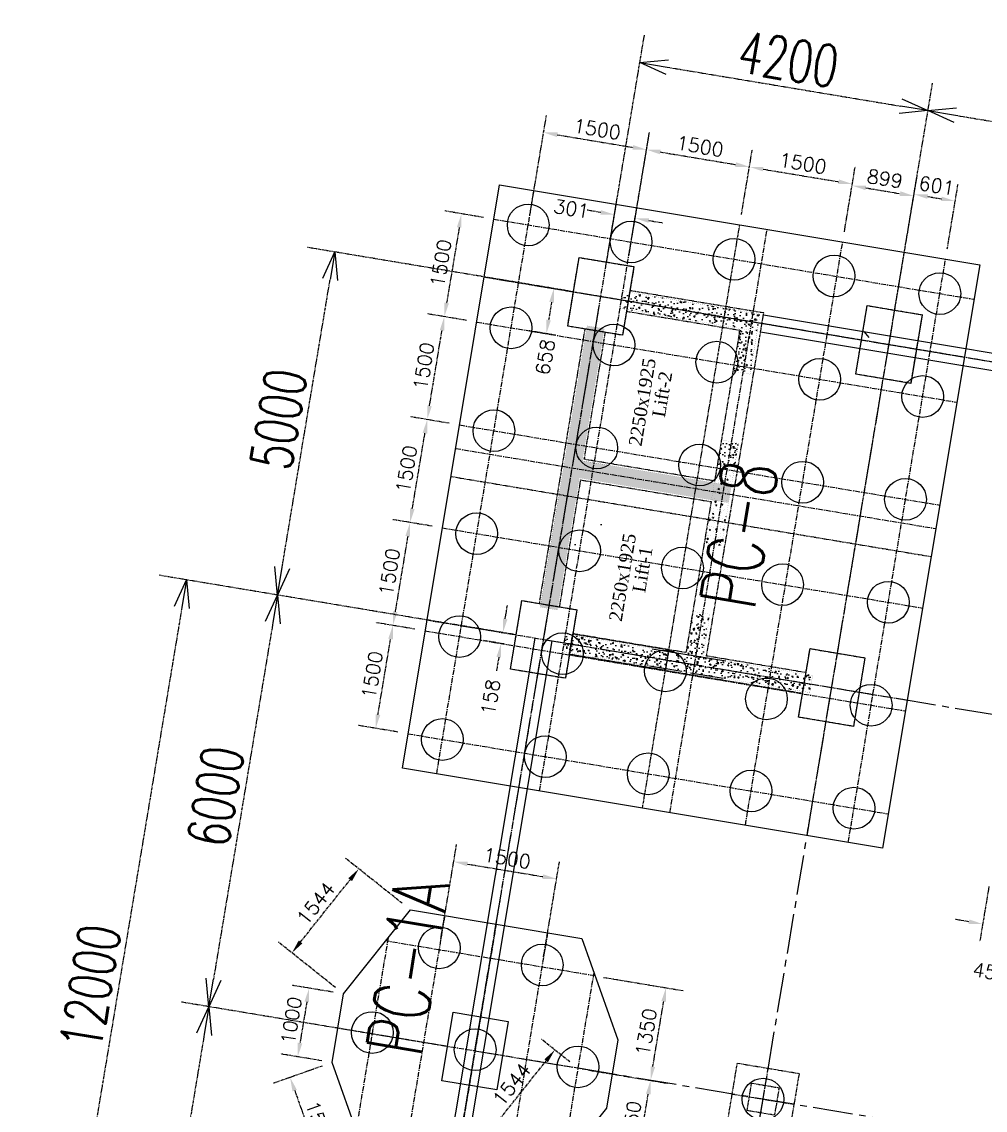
# Model space of a CAD drawing. Header units: millimetres. Extents: x 6239764 to 13047540, y 367704 to 979893.
# Drawn here: x 6347073 to 6360927, y 456734 to 472383 of the extents above; entities that cross this region are included whole.
import ezdxf

# ---------------------------------------------------------------- set-up
doc = ezdxf.new("R2010")
doc.units = ezdxf.units.MM
doc.header["$LTSCALE"] = 300
for name, pattern in [('CENTER2', [28.575, 19.05, -3.175, 3.175, -3.175]), ('CENTERX2', [4, 2.5, -0.5, 0.5, -0.5]), ('G', [2, 1.25, -0.25, 0.25, -0.25]), ('K', [2.5, 1.25, -0.25, 0.25, -0.25, 0.25, -0.25])]:
    doc.linetypes.add(name, pattern=pattern)
for name, color, linetype in [('01', 3, 'Continuous'), ('05', 1, 'G'), ('07', 6, 'K'), ('BOU', 12, 'Continuous'), ('TEXT', 7, 'Continuous'), ('WALL', 2, 'Continuous')]:
    doc.layers.add(name, color=color, linetype=linetype)
doc.styles.add('1-100', font='romans.shx', dxfattribs={"height": 200})
doc.styles.get("Standard").update_dxf_attribs({"font": 'txt8.shx', "width": 0.7, "bigfont": 'hztxt_ii.shx'})
doc.styles.add('wx2', font='times.ttf')
doc.dimstyles.new('1-100', dxfattribs={"dimtxt": 210, "dimasz": 200, "dimexe": 250, "dimexo": 150, "dimgap": 75, "dimtad": 1, "dimdec": 0, "dimzin": 3, "dimdsep": 46, "dimtxsty": '1-100', "dimcen": 0.09, "dimclrd": 161, "dimclre": 161, "dimclrt": 161, "dimadec": 0, "dimazin": 0, "dimtfac": 1, "dimtdec": 0, "dimtofl": 0, "dimtmove": 2, "dimatfit": 3, "dimfxl": 1, "dimtolj": 1, "dimtzin": 0, "dimarcsym": 0})
doc.dimstyles.new('STANDARD$0', dxfattribs={"dimscale": 200, "dimtxt": 3, "dimasz": 2, "dimexe": 2, "dimexo": 2, "dimgap": 0.5, "dimtad": 1, "dimdec": 0, "dimdsep": 46, "dimtxsty": 'Standard', "dimblk": 'OPEN30', "dimcen": 0, "dimclrd": 256, "dimclre": 256, "dimclrt": 256, "dimadec": 0, "dimazin": 0, "dimtfac": 1, "dimtdec": 0, "dimtmove": 0, "dimatfit": 3, "dimldrblk": 'OPEN30', "dimfxl": 2, "dimlwd": 25, "dimlwe": 15, "dimarcsym": 0})
pattern_1 = [(130.53, (5765581.01, -6039817.78), (45.6969217, 177.079359), [19.05, -209.55]), (75.53, (5765581.01, -6039817.78), (-194.251742, -3.3283146), [15.24, -167.640584]), (180.9814447, (5765584.82, -6039803.03), (-148.5548124, 173.7510427), [16.190009, -178.0902446]), (126.7142, (5765530.9, -6039809.43), (86.070321, 260.467471), [28.575, -314.325]), (177.1655576, (5765538.08, -6039787.72), (-204.993794, 274.878072), [24.285023, -267.135608]), (71.714151, (5765530.9, -6039809.43), (-204.993794, 274.878072), [22.859967, -251.459732]), (101.53, (5765547.61, -6039786.46), (125.8168088, 132.7223607), [19.05, -209.55]), (46.53, (5765547.61, -6039786.46), (-171.5094716, 91.264444), [15.24, -167.64]), (151.981445, (5765558.1, -6039775.4), (-45.692664, 223.9868044), [16.190009, -178.0899376]), (118.03, (5765581.014, -6039817.784), (-82.8945416, 16.9584505), [0, -165.608, 0, -170.18, 0, -168.275]), (88.03, (5765581.01, -6039817.78), (-87.8213855, 82.3918632), [0, -97.028, 0, -161.798, 0, -64.135]), (48.03, (5765571.694, -6039873.654), (27.95955064, 132.800194), [0, -63.5, 0, -198.12, 0, -262.89]), (38.03, (5765567.52, -6039898.71), (-0.708109, 150.29391), [0, -82.55, 0, -131.572, 0, -186.69])]

# ---------------------------------------------------------------- blocks, each defined once
blk = doc.blocks.new('_Open30')
at = {"color": 0, "linetype": 'ByBlock', "lineweight": -2}
for p, q in [((-1, 0.268), (0, 0)), ((0, 0), (-1, -0.268)), ((0, 0), (-1, 0))]:
    blk.add_line(p, q, dxfattribs=at)
blk = doc.blocks.new('*D425')
at = {"layer": '07', "lineweight": 15, "ltscale": 0.1, "transparency": 16777216}
for p, q in [((6354182, 463569), (6349048, 464425)), ((6352208, 451732), (6347073, 452589))]:
    blk.add_line(p, q, dxfattribs=at)
at = {"layer": '07', "lineweight": 25, "ltscale": 0.1, "transparency": 16777216}
blk.add_line((6349376, 463965), (6347534, 452917), dxfattribs=at)
at = {"layer": 'Defpoints', "color": 0, "ltscale": 0.1, "transparency": 16777216}
for p in [(6354577, 463503), (6347468, 452523), (6352603, 451666)]:
    blk.add_point(p, dxfattribs=at)
at = {"layer": '07', "lineweight": 25, "ltscale": 0.1, "transparency": 16777216, "xscale": 400, "yscale": 400, "zscale": 400}
for p, rotation in [((6349442, 464359), 80.52999999994819), ((6347468, 452523), 260.5299999999482)]:
    blk.add_blockref('_Open30', p, dxfattribs=dict(at, rotation=rotation))
at = {"layer": '07', "ltscale": 0.1, "transparency": 16777216, "insert": (6348060, 458507), "char_height": 600, "attachment_point": 5, "rotation": 80.53}
blk.add_mtext('12000', dxfattribs=at)
blk = doc.blocks.new('*D426')
at = {"layer": '07', "lineweight": 15, "ltscale": 0.1, "transparency": 16777216}
for p, q in [((6355005, 468501), (6351179, 469139)), ((6354182, 463569), (6350356, 464207))]:
    blk.add_line(p, q, dxfattribs=at)
at = {"layer": '07', "lineweight": 25, "ltscale": 0.1, "transparency": 16777216}
blk.add_line((6350816, 464536), (6351507, 468678), dxfattribs=at)
at = {"layer": 'Defpoints', "color": 0, "ltscale": 0.1, "transparency": 16777216}
for p in [(6351573, 469073), (6355400, 468435), (6354577, 463503)]:
    blk.add_point(p, dxfattribs=at)
at = {"layer": '07', "lineweight": 25, "ltscale": 0.1, "transparency": 16777216, "xscale": 400, "yscale": 400, "zscale": 400}
for p, rotation in [((6351573, 469073), 80.52999999994822), ((6350751, 464141), 260.5299999999482)]:
    blk.add_blockref('_Open30', p, dxfattribs=dict(at, rotation=rotation))
at = {"layer": '07', "ltscale": 0.1, "transparency": 16777216, "insert": (6350767, 466673), "char_height": 600, "attachment_point": 5, "rotation": 80.53}
blk.add_mtext('5000', dxfattribs=at)
blk = doc.blocks.new('*D429')
at = {"layer": '07', "lineweight": 15, "ltscale": 0.1, "transparency": 16777216}
for p, q in [((6353195, 457650), (6349369, 458289)), ((6352208, 451732), (6348382, 452370))]:
    blk.add_line(p, q, dxfattribs=at)
at = {"layer": '07', "lineweight": 25, "ltscale": 0.1, "transparency": 16777216}
blk.add_line((6349698, 457828), (6348842, 452699), dxfattribs=at)
at = {"layer": 'Defpoints', "color": 0, "ltscale": 0.1, "transparency": 16777216}
for p in [(6353590, 457585), (6348776, 452305), (6352603, 451666)]:
    blk.add_point(p, dxfattribs=at)
at = {"layer": '07', "lineweight": 25, "ltscale": 0.1, "transparency": 16777216, "xscale": 400, "yscale": 400, "zscale": 400}
for p, rotation in [((6349763, 458223), 80.52999999994819), ((6348776, 452305), 260.5299999999482)]:
    blk.add_blockref('_Open30', p, dxfattribs=dict(at, rotation=rotation))
at = {"layer": '07', "ltscale": 0.1, "transparency": 16777216, "insert": (6348875, 455330), "char_height": 600, "attachment_point": 5, "rotation": 80.53}
blk.add_mtext('6000', dxfattribs=at)
blk = doc.blocks.new('*D430')
at = {"layer": '07', "lineweight": 15, "ltscale": 0.1, "transparency": 16777216}
blk.add_line((6354182, 463569), (6350356, 464207), dxfattribs=at)
at = {"layer": '07', "lineweight": 25, "ltscale": 0.1, "transparency": 16777216}
blk.add_line((6350685, 463747), (6349829, 458617), dxfattribs=at)
at = {"layer": 'Defpoints', "color": 0, "ltscale": 0.1, "transparency": 16777216}
for p in [(6354577, 463503), (6349763, 458223), (6349763, 458223)]:
    blk.add_point(p, dxfattribs=at)
at = {"layer": '07', "lineweight": 25, "ltscale": 0.1, "transparency": 16777216, "xscale": 400, "yscale": 400, "zscale": 400}
for p, rotation in [((6350751, 464141), 80.52999999994819), ((6349763, 458223), 260.5299999999482)]:
    blk.add_blockref('_Open30', p, dxfattribs=dict(at, rotation=rotation))
at = {"layer": '07', "ltscale": 0.1, "transparency": 16777216, "insert": (6349862, 461248), "char_height": 600, "attachment_point": 5, "rotation": 80.53}
blk.add_mtext('6000', dxfattribs=at)
blk = doc.blocks.new('*D459')
at = {"layer": '07', "color": 161, "lineweight": -2, "ltscale": 0.1, "transparency": 16777216}
for p, q in [((6351551, 458432), (6350959, 458530)), ((6351172, 458292), (6351073, 457700)), ((6351387, 457445), (6350794, 457544))]:
    blk.add_line(p, q, dxfattribs=at)
at = {"layer": '07', "color": 161, "ltscale": 0.1, "transparency": 16777216}
for points in [[(6351139, 458298), (6351205, 458287), (6351205, 458489)], [(6351041, 457706), (6351106, 457695), (6351041, 457503)]]:
    blk.add_solid(points, dxfattribs=at)
at = {"layer": 'Defpoints', "color": 0, "ltscale": 0.1, "transparency": 16777216}
for p in [(6351699, 458407), (6351041, 457503), (6351535, 457421)]:
    blk.add_point(p, dxfattribs=at)
at = {"layer": '07', "color": 161, "ltscale": 0.1, "transparency": 16777216, "insert": (6350950, 458025), "char_height": 200, "attachment_point": 5, "rotation": 80.53, "style": '1-100'}
blk.add_mtext('\\A1;1000', dxfattribs=at)
blk = doc.blocks.new('*D460')
at = {"layer": '07', "color": 161, "lineweight": -2, "ltscale": 0.1, "transparency": 16777216}
for p, q in [((6351393, 457370), (6350695, 457122)), ((6350998, 457017), (6351381, 455939)), ((6351911, 455915), (6351213, 455667))]:
    blk.add_line(p, q, dxfattribs=at)
at = {"layer": '07', "color": 161, "ltscale": 0.1, "transparency": 16777216}
for points in [[(6351029, 457028), (6350966, 457006), (6350931, 457206)], [(6351413, 455950), (6351350, 455928), (6351448, 455751)]]:
    blk.add_solid(points, dxfattribs=at)
at = {"layer": 'Defpoints', "color": 0, "ltscale": 0.1, "transparency": 16777216}
for p in [(6351535, 457421), (6352052, 455966), (6351448, 455751)]:
    blk.add_point(p, dxfattribs=at)
at = {"layer": '07', "color": 161, "ltscale": 0.1, "transparency": 16777216, "insert": (6351354, 456537), "char_height": 200, "attachment_point": 5, "rotation": 289.5846, "style": '1-100'}
blk.add_mtext('\\A1;1544', dxfattribs=at)
blk = doc.blocks.new('*D462')
at = {"layer": '07', "color": 161, "lineweight": -2, "ltscale": 0.1, "transparency": 16777216}
for p, q in [((6352544, 459709), (6351724, 460361)), ((6351082, 459154), (6351795, 460049)), ((6351582, 458500), (6350762, 459153))]:
    blk.add_line(p, q, dxfattribs=at)
at = {"layer": '07', "color": 161, "ltscale": 0.1, "transparency": 16777216}
for points in [[(6351769, 460070), (6351821, 460028), (6351920, 460206)], [(6351056, 459175), (6351108, 459133), (6350958, 458997)]]:
    blk.add_solid(points, dxfattribs=at)
at = {"layer": 'Defpoints', "color": 0, "ltscale": 0.1, "transparency": 16777216}
for p in [(6351920, 460206), (6352661, 459615), (6351699, 458407)]:
    blk.add_point(p, dxfattribs=at)
at = {"layer": '07', "color": 161, "ltscale": 0.1, "transparency": 16777216, "insert": (6351302, 459710), "char_height": 200, "attachment_point": 5, "rotation": 51.4754, "style": '1-100'}
blk.add_mtext('\\A1;1544', dxfattribs=at)
blk = doc.blocks.new('*D463')
at = {"layer": '07', "color": 161, "lineweight": -2, "ltscale": 0.1, "transparency": 16777216}
for p, q in [((6355217, 457313), (6356361, 457122)), ((6355925, 456029), (6356081, 456966)), ((6354995, 455982), (6356139, 455791))]:
    blk.add_line(p, q, dxfattribs=at)
at = {"layer": '07', "color": 161, "ltscale": 0.1, "transparency": 16777216}
for points in [[(6356048, 456972), (6356114, 456961), (6356114, 457164)], [(6355892, 456035), (6355958, 456024), (6355892, 455832)]]:
    blk.add_solid(points, dxfattribs=at)
at = {"layer": 'Defpoints', "color": 0, "ltscale": 0.1, "transparency": 16777216}
for p in [(6355069, 457338), (6356114, 457164), (6354847, 456006)]:
    blk.add_point(p, dxfattribs=at)
at = {"layer": '07', "color": 161, "ltscale": 0.1, "transparency": 16777216, "insert": (6355830, 456527), "char_height": 200, "attachment_point": 5, "rotation": 80.53, "style": '1-100'}
blk.add_mtext('\\A1;1350', dxfattribs=at)
blk = doc.blocks.new('*D464')
at = {"layer": '07', "color": 161, "lineweight": -2, "ltscale": 0.1, "transparency": 16777216}
for p, q in [((6355439, 458645), (6356583, 458454)), ((6356147, 457361), (6356303, 458298)), ((6355217, 457313), (6356361, 457122))]:
    blk.add_line(p, q, dxfattribs=at)
at = {"layer": '07', "color": 161, "ltscale": 0.1, "transparency": 16777216}
for points in [[(6356270, 458303), (6356336, 458292), (6356336, 458495)], [(6356114, 457366), (6356180, 457355), (6356114, 457164)]]:
    blk.add_solid(points, dxfattribs=at)
at = {"layer": 'Defpoints', "color": 0, "ltscale": 0.1, "transparency": 16777216}
for p in [(6355291, 458669), (6356336, 458495), (6355069, 457338)]:
    blk.add_point(p, dxfattribs=at)
at = {"layer": '07', "color": 161, "ltscale": 0.1, "transparency": 16777216, "insert": (6356053, 457858), "char_height": 200, "attachment_point": 5, "rotation": 80.53, "style": '1-100'}
blk.add_mtext('\\A1;1350', dxfattribs=at)
blk = doc.blocks.new('*D465')
at = {"layer": '07', "color": 161, "lineweight": -2, "ltscale": 0.1, "transparency": 16777216}
for p, q in [((6353097, 459188), (6353325, 460554)), ((6353481, 460274), (6354566, 460093)), ((6354576, 458941), (6354804, 460307))]:
    blk.add_line(p, q, dxfattribs=at)
at = {"layer": '07', "color": 161, "ltscale": 0.1, "transparency": 16777216}
for points in [[(6353486, 460307), (6353475, 460242), (6353284, 460307)], [(6354571, 460126), (6354560, 460061), (6354763, 460061)]]:
    blk.add_solid(points, dxfattribs=at)
at = {"layer": 'Defpoints', "color": 0, "ltscale": 0.1, "transparency": 16777216}
for p in [(6354763, 460061), (6353072, 459040), (6354552, 458793)]:
    blk.add_point(p, dxfattribs=at)
at = {"layer": '07', "color": 161, "ltscale": 0.1, "transparency": 16777216, "insert": (6354052, 460357), "char_height": 200, "attachment_point": 5, "rotation": 350.53, "style": '1-100'}
blk.add_mtext('\\A1;1500', dxfattribs=at)
blk = doc.blocks.new('*D466')
at = {"layer": '07', "color": 161, "lineweight": -2, "ltscale": 0.1, "transparency": 16777216}
for p, q in [((6354952, 457431), (6354542, 457758)), ((6353900, 456550), (6354613, 457445)), ((6353990, 456223), (6353580, 456549))]:
    blk.add_line(p, q, dxfattribs=at)
at = {"layer": '07', "color": 161, "ltscale": 0.1, "transparency": 16777216}
for points in [[(6354587, 457466), (6354639, 457425), (6354738, 457602)], [(6353874, 456571), (6353926, 456529), (6353776, 456394)]]:
    blk.add_solid(points, dxfattribs=at)
at = {"layer": 'Defpoints', "color": 0, "ltscale": 0.1, "transparency": 16777216}
for p in [(6354738, 457602), (6355069, 457338), (6354107, 456130)]:
    blk.add_point(p, dxfattribs=at)
at = {"layer": '07', "color": 161, "ltscale": 0.1, "transparency": 16777216, "insert": (6354120, 457107), "char_height": 200, "attachment_point": 5, "rotation": 51.4754, "style": '1-100'}
blk.add_mtext('\\A1;1544', dxfattribs=at)
blk = doc.blocks.new('*D496')
at = {"layer": '07', "color": 161, "lineweight": -2, "ltscale": 0.1, "transparency": 16777216}
for p, q in [((6360980, 459951), (6360849, 459165)), ((6361424, 459877), (6361293, 459091)), ((6360693, 459444), (6360495, 459477)), ((6361531, 459305), (6361728, 459272))]:
    blk.add_line(p, q, dxfattribs=at)
at = {"layer": '07', "color": 161, "ltscale": 0.1, "transparency": 16777216}
for points in [[(6360698, 459477), (6360687, 459411), (6360890, 459411)], [(6361536, 459337), (6361525, 459272), (6361334, 459337)]]:
    blk.add_solid(points, dxfattribs=at)
at = {"layer": 'Defpoints', "color": 0, "ltscale": 0.1, "transparency": 16777216}
for p in [(6361004, 460099), (6361448, 460025), (6361334, 459337)]:
    blk.add_point(p, dxfattribs=at)
at = {"layer": '07', "color": 161, "ltscale": 0.1, "transparency": 16777216, "insert": (6361003, 458721), "char_height": 200, "attachment_point": 5, "rotation": 350.53, "style": '1-100'}
blk.add_mtext('\\A1;450', dxfattribs=at)
blk = doc.blocks.new('*D541')
at = {"layer": '07', "color": 161, "lineweight": -2, "ltscale": 0.1, "transparency": 16777216}
for p, q in [((6352727, 463651), (6352162, 463745)), ((6352195, 462422), (6352376, 463507)), ((6352480, 462172), (6351916, 462266))]:
    blk.add_line(p, q, dxfattribs=at)
at = {"layer": '07', "color": 161, "ltscale": 0.1, "transparency": 16777216}
for points in [[(6352343, 463513), (6352409, 463502), (6352409, 463704)], [(6352162, 462427), (6352228, 462417), (6352162, 462225)]]:
    blk.add_solid(points, dxfattribs=at)
at = {"layer": 'Defpoints', "color": 0, "ltscale": 0.1, "transparency": 16777216}
for p in [(6352409, 463704), (6352875, 463627), (6352628, 462147)]:
    blk.add_point(p, dxfattribs=at)
at = {"layer": '07', "color": 161, "ltscale": 0.1, "transparency": 16777216, "insert": (6352113, 462993), "char_height": 200, "attachment_point": 5, "rotation": 80.53, "style": '1-100'}
blk.add_mtext('\\A1;1500', dxfattribs=at)
blk = doc.blocks.new('*D542')
at = {"layer": '07', "color": 161, "lineweight": -2, "ltscale": 0.1, "transparency": 16777216}
for p, q in [((6353221, 466610), (6352656, 466705)), ((6352689, 465381), (6352870, 466466)), ((6352974, 465131), (6352409, 465225))]:
    blk.add_line(p, q, dxfattribs=at)
at = {"layer": '07', "color": 161, "ltscale": 0.1, "transparency": 16777216}
for points in [[(6352837, 466472), (6352903, 466461), (6352903, 466663)], [(6352656, 465387), (6352722, 465376), (6352656, 465184)]]:
    blk.add_solid(points, dxfattribs=at)
at = {"layer": 'Defpoints', "color": 0, "ltscale": 0.1, "transparency": 16777216}
for p in [(6352903, 466663), (6353369, 466586), (6353122, 465106)]:
    blk.add_point(p, dxfattribs=at)
at = {"layer": '07', "color": 161, "ltscale": 0.1, "transparency": 16777216, "insert": (6352607, 465952), "char_height": 200, "attachment_point": 5, "rotation": 80.53, "style": '1-100'}
blk.add_mtext('\\A1;1500', dxfattribs=at)
blk = doc.blocks.new('*D543')
at = {"layer": '07', "color": 161, "lineweight": -2, "ltscale": 0.1, "transparency": 16777216}
for p, q in [((6352974, 465131), (6352409, 465225)), ((6352623, 464987), (6352442, 463902)), ((6352727, 463651), (6352162, 463745))]:
    blk.add_line(p, q, dxfattribs=at)
at = {"layer": '07', "color": 161, "ltscale": 0.1, "transparency": 16777216}
for points in [[(6352590, 464992), (6352656, 464981), (6352656, 465184)], [(6352409, 463907), (6352475, 463896), (6352409, 463704)]]:
    blk.add_solid(points, dxfattribs=at)
at = {"layer": 'Defpoints', "color": 0, "ltscale": 0.1, "transparency": 16777216}
for p in [(6353122, 465106), (6352409, 463704), (6352875, 463627)]:
    blk.add_point(p, dxfattribs=at)
at = {"layer": '07', "color": 161, "ltscale": 0.1, "transparency": 16777216, "insert": (6352360, 464473), "char_height": 200, "attachment_point": 5, "rotation": 80.53, "style": '1-100'}
blk.add_mtext('\\A1;1500', dxfattribs=at)
blk = doc.blocks.new('*D544')
at = {"layer": '07', "color": 161, "lineweight": -2, "ltscale": 0.1, "transparency": 16777216}
for p, q in [((6353467, 468090), (6352903, 468184)), ((6352936, 466861), (6353116, 467946)), ((6353221, 466610), (6352656, 466705))]:
    blk.add_line(p, q, dxfattribs=at)
at = {"layer": '07', "color": 161, "ltscale": 0.1, "transparency": 16777216}
for points in [[(6353084, 467951), (6353149, 467940), (6353149, 468143)], [(6352903, 466866), (6352968, 466855), (6352903, 466663)]]:
    blk.add_solid(points, dxfattribs=at)
at = {"layer": 'Defpoints', "color": 0, "ltscale": 0.1, "transparency": 16777216}
for p in [(6353149, 468143), (6353615, 468065), (6353369, 466586)]:
    blk.add_point(p, dxfattribs=at)
at = {"layer": '07', "color": 161, "ltscale": 0.1, "transparency": 16777216, "insert": (6352853, 467432), "char_height": 200, "attachment_point": 5, "rotation": 80.53, "style": '1-100'}
blk.add_mtext('\\A1;1500', dxfattribs=at)
blk = doc.blocks.new('*D545')
at = {"layer": '07', "color": 161, "lineweight": -2, "ltscale": 0.1, "transparency": 16777216}
for p, q in [((6353714, 469569), (6353150, 469664)), ((6353363, 469425), (6353182, 468340)), ((6353467, 468090), (6352903, 468184))]:
    blk.add_line(p, q, dxfattribs=at)
at = {"layer": '07', "color": 161, "ltscale": 0.1, "transparency": 16777216}
for points in [[(6353330, 469431), (6353396, 469420), (6353396, 469623)], [(6353149, 468346), (6353215, 468335), (6353149, 468143)]]:
    blk.add_solid(points, dxfattribs=at)
at = {"layer": 'Defpoints', "color": 0, "ltscale": 0.1, "transparency": 16777216}
for p in [(6353862, 469545), (6353149, 468143), (6353615, 468065)]:
    blk.add_point(p, dxfattribs=at)
at = {"layer": '07', "color": 161, "ltscale": 0.1, "transparency": 16777216, "insert": (6353100, 468912), "char_height": 200, "attachment_point": 5, "rotation": 80.53, "style": '1-100'}
blk.add_mtext('\\A1;1500', dxfattribs=at)
blk = doc.blocks.new('*D546')
at = {"layer": '07', "color": 161, "lineweight": -2, "ltscale": 0.1, "transparency": 16777216}
for p, q in [((6354024, 463798), (6354057, 463995)), ((6354034, 463593), (6353744, 463642)), ((6354008, 463438), (6353718, 463486)), ((6353932, 463247), (6353899, 463050))]:
    blk.add_line(p, q, dxfattribs=at)
at = {"layer": '07', "color": 161, "ltscale": 0.1, "transparency": 16777216}
for points in [[(6353991, 463803), (6354057, 463792), (6353991, 463601)], [(6353899, 463253), (6353965, 463242), (6353965, 463445)]]:
    blk.add_solid(points, dxfattribs=at)
at = {"layer": 'Defpoints', "color": 0, "ltscale": 0.1, "transparency": 16777216}
for p in [(6354182, 463569), (6353965, 463445), (6354156, 463413)]:
    blk.add_point(p, dxfattribs=at)
at = {"layer": '07', "color": 161, "ltscale": 0.1, "transparency": 16777216, "insert": (6353813, 462674), "char_height": 200, "attachment_point": 5, "rotation": 80.53, "style": '1-100'}
blk.add_mtext('\\A1;158', dxfattribs=at)
blk = doc.blocks.new('*D547')
at = {"layer": '07', "color": 161, "lineweight": -2, "ltscale": 0.1, "transparency": 16777216}
for p, q in [((6354380, 469610), (6354618, 471037)), ((6354774, 470758), (6355859, 470577)), ((6355860, 469364), (6356098, 470791))]:
    blk.add_line(p, q, dxfattribs=at)
at = {"layer": '07', "color": 161, "ltscale": 0.1, "transparency": 16777216}
for points in [[(6354780, 470791), (6354769, 470725), (6354577, 470791)], [(6355865, 470610), (6355854, 470544), (6356057, 470544)]]:
    blk.add_solid(points, dxfattribs=at)
at = {"layer": 'Defpoints', "color": 0, "ltscale": 0.1, "transparency": 16777216}
for p in [(6356057, 470544), (6354355, 469463), (6355835, 469216)]:
    blk.add_point(p, dxfattribs=at)
at = {"layer": '07', "color": 161, "ltscale": 0.1, "transparency": 16777216, "insert": (6355346, 470840), "char_height": 200, "attachment_point": 5, "rotation": 350.53, "style": '1-100'}
blk.add_mtext('\\A1;1500', dxfattribs=at)
blk = doc.blocks.new('*D548')
at = {"layer": '07', "color": 161, "lineweight": -2, "ltscale": 0.1, "transparency": 16777216}
for p, q in [((6355942, 469857), (6356098, 470791)), ((6356254, 470511), (6357339, 470330)), ((6357421, 469610), (6357577, 470544))]:
    blk.add_line(p, q, dxfattribs=at)
at = {"layer": '07', "color": 161, "ltscale": 0.1, "transparency": 16777216}
for points in [[(6356259, 470544), (6356248, 470478), (6356057, 470544)], [(6357344, 470363), (6357333, 470297), (6357536, 470297)]]:
    blk.add_solid(points, dxfattribs=at)
at = {"layer": 'Defpoints', "color": 0, "ltscale": 0.1, "transparency": 16777216}
for p in [(6357536, 470297), (6355917, 469709), (6357397, 469462)]:
    blk.add_point(p, dxfattribs=at)
at = {"layer": '07', "color": 161, "ltscale": 0.1, "transparency": 16777216, "insert": (6356825, 470593), "char_height": 200, "attachment_point": 5, "rotation": 350.53, "style": '1-100'}
blk.add_mtext('\\A1;1500', dxfattribs=at)
blk = doc.blocks.new('*D549')
at = {"layer": '07', "color": 161, "lineweight": -2, "ltscale": 0.1, "transparency": 16777216}
for p, q in [((6357421, 469610), (6357577, 470544)), ((6357733, 470264), (6358818, 470083)), ((6358901, 469363), (6359057, 470297))]:
    blk.add_line(p, q, dxfattribs=at)
at = {"layer": '07', "color": 161, "ltscale": 0.1, "transparency": 16777216}
for points in [[(6357739, 470297), (6357728, 470232), (6357536, 470297)], [(6358824, 470116), (6358813, 470051), (6359016, 470050)]]:
    blk.add_solid(points, dxfattribs=at)
at = {"layer": 'Defpoints', "color": 0, "ltscale": 0.1, "transparency": 16777216}
for p in [(6359016, 470050), (6357397, 469462), (6358876, 469215)]:
    blk.add_point(p, dxfattribs=at)
at = {"layer": '07', "color": 161, "ltscale": 0.1, "transparency": 16777216, "insert": (6358305, 470347), "char_height": 200, "attachment_point": 5, "rotation": 350.53, "style": '1-100'}
blk.add_mtext('\\A1;1500', dxfattribs=at)
blk = doc.blocks.new('*D550')
at = {"layer": '07', "color": 161, "lineweight": -2, "ltscale": 0.1, "transparency": 16777216}
for p, q in [((6358901, 469363), (6359053, 470274)), ((6359788, 469215), (6359940, 470126)), ((6359209, 469995), (6359701, 469912))]:
    blk.add_line(p, q, dxfattribs=at)
at = {"layer": '07', "color": 161, "ltscale": 0.1, "transparency": 16777216}
for points in [[(6359215, 470027), (6359204, 469962), (6359012, 470027)], [(6359707, 469945), (6359696, 469880), (6359899, 469880)]]:
    blk.add_solid(points, dxfattribs=at)
at = {"layer": 'Defpoints', "color": 0, "ltscale": 0.1, "transparency": 16777216}
for p in [(6359899, 469880), (6358876, 469215), (6359763, 469067)]:
    blk.add_point(p, dxfattribs=at)
at = {"layer": '07', "color": 161, "ltscale": 0.1, "transparency": 16777216, "insert": (6359484, 470126), "char_height": 200, "attachment_point": 5, "rotation": 350.53, "style": '1-100'}
blk.add_mtext('\\A1;899', dxfattribs=at)
blk = doc.blocks.new('*D551')
at = {"layer": '07', "color": 161, "lineweight": -2, "ltscale": 0.1, "transparency": 16777216}
for p, q in [((6359788, 469215), (6359944, 470149)), ((6360381, 469116), (6360536, 470050)), ((6360100, 469870), (6360298, 469837))]:
    blk.add_line(p, q, dxfattribs=at)
at = {"layer": '07', "color": 161, "ltscale": 0.1, "transparency": 16777216}
for points in [[(6360105, 469903), (6360094, 469837), (6359902, 469903)], [(6360303, 469869), (6360292, 469804), (6360495, 469804)]]:
    blk.add_solid(points, dxfattribs=at)
at = {"layer": 'Defpoints', "color": 0, "ltscale": 0.1, "transparency": 16777216}
for p in [(6360495, 469804), (6359763, 469067), (6360356, 468969)]:
    blk.add_point(p, dxfattribs=at)
at = {"layer": '07', "color": 161, "ltscale": 0.1, "transparency": 16777216, "insert": (6360228, 470026), "char_height": 200, "attachment_point": 5, "rotation": 350.53, "style": '1-100'}
blk.add_mtext('\\A1;601', dxfattribs=at)
blk = doc.blocks.new('*D552')
at = {"layer": '07', "color": 161, "lineweight": -2, "ltscale": 0.1, "transparency": 16777216}
for p, q in [((6354857, 468525), (6354477, 468589)), ((6354691, 468350), (6354649, 468096)), ((6354749, 467876), (6354369, 467940))]:
    blk.add_line(p, q, dxfattribs=at)
at = {"layer": '07', "color": 161, "ltscale": 0.1, "transparency": 16777216}
for points in [[(6354658, 468356), (6354724, 468345), (6354724, 468547)], [(6354616, 468101), (6354681, 468090), (6354616, 467898)]]:
    blk.add_solid(points, dxfattribs=at)
at = {"layer": 'Defpoints', "color": 0, "ltscale": 0.1, "transparency": 16777216}
for p in [(6355005, 468501), (6354616, 467898), (6354897, 467852)]:
    blk.add_point(p, dxfattribs=at)
at = {"layer": '07', "color": 161, "ltscale": 0.1, "transparency": 16777216, "insert": (6354598, 467563), "char_height": 200, "attachment_point": 5, "rotation": 80.53, "style": '1-100'}
blk.add_mtext('\\A1;658', dxfattribs=at)
blk = doc.blocks.new('*D553')
at = {"layer": '07', "color": 161, "lineweight": -2, "ltscale": 0.1, "transparency": 16777216}
for p, q in [((6355507, 469076), (6355636, 469855)), ((6355803, 469026), (6355933, 469806)), ((6355398, 469641), (6355201, 469674)), ((6356090, 469526), (6356287, 469493))]:
    blk.add_line(p, q, dxfattribs=at)
at = {"layer": '07', "color": 161, "ltscale": 0.1, "transparency": 16777216}
for points in [[(6355404, 469674), (6355393, 469609), (6355595, 469609)], [(6356095, 469559), (6356084, 469493), (6355892, 469559)]]:
    blk.add_solid(points, dxfattribs=at)
at = {"layer": 'Defpoints', "color": 0, "ltscale": 0.1, "transparency": 16777216}
for p in [(6355892, 469559), (6355482, 468928), (6355779, 468878)]:
    blk.add_point(p, dxfattribs=at)
at = {"layer": '07', "color": 161, "ltscale": 0.1, "transparency": 16777216, "insert": (6354977, 469695), "char_height": 200, "attachment_point": 5, "rotation": 350.53, "style": '1-100'}
blk.add_mtext('\\A1;301', dxfattribs=at)
blk = doc.blocks.new('*D421')
at = {"layer": '07', "lineweight": 15, "ltscale": 0.1, "transparency": 16777216}
for p, q in [((6355465, 468829), (6356026, 472190)), ((6359608, 468138), (6360169, 471499))]:
    blk.add_line(p, q, dxfattribs=at)
at = {"layer": '07', "lineweight": 25, "ltscale": 0.1, "transparency": 16777216}
blk.add_line((6356355, 471730), (6359708, 471171), dxfattribs=at)
at = {"layer": 'Defpoints', "color": 0, "ltscale": 0.1, "transparency": 16777216}
for p in [(6360103, 471105), (6355400, 468435), (6359542, 467744)]:
    blk.add_point(p, dxfattribs=at)
at = {"layer": '07', "lineweight": 25, "ltscale": 0.1, "transparency": 16777216, "xscale": 400, "yscale": 400, "zscale": 400}
for p, rotation in [((6355960, 471796), 170.5300000032893), ((6360103, 471105), 350.5300000032893)]:
    blk.add_blockref('_Open30', p, dxfattribs=dict(at, rotation=rotation))
at = {"layer": '07', "ltscale": 0.1, "transparency": 16777216, "insert": (6358097, 471845), "char_height": 600, "attachment_point": 5, "rotation": 350.53}
blk.add_mtext('4200', dxfattribs=at)
blk = doc.blocks.new('*D422')
at = {"layer": '07', "lineweight": 15, "ltscale": 0.1, "transparency": 16777216}
for p, q in [((6359608, 468138), (6360169, 471499)), ((6363751, 467447), (6364312, 470808))]:
    blk.add_line(p, q, dxfattribs=at)
at = {"layer": '07', "lineweight": 25, "ltscale": 0.1, "transparency": 16777216}
blk.add_line((6360498, 471039), (6363851, 470480), dxfattribs=at)
at = {"layer": 'Defpoints', "color": 0, "ltscale": 0.1, "transparency": 16777216}
for p in [(6364246, 470414), (6359542, 467744), (6363685, 467053)]:
    blk.add_point(p, dxfattribs=at)
at = {"layer": '07', "lineweight": 25, "ltscale": 0.1, "transparency": 16777216, "xscale": 400, "yscale": 400, "zscale": 400}
for p, rotation in [((6360103, 471105), 170.5300000032893), ((6364246, 470414), 350.5300000032893)]:
    blk.add_blockref('_Open30', p, dxfattribs=dict(at, rotation=rotation))
at = {"layer": '07', "ltscale": 0.1, "transparency": 16777216, "insert": (6362240, 471154), "char_height": 600, "attachment_point": 5, "rotation": 350.53}
blk.add_mtext('4200', dxfattribs=at)

msp = doc.modelspace()

# ---------------------------------------------------------------- hatches: boundary and pattern name
at = {"layer": 'WALL', "linetype": 'Continuous'}
h = msp.add_hatch(dxfattribs=at)
h.set_pattern_fill('AR-CONC', color=8, angle=80.53)
h.set_pattern_definition(pattern_1)
h.paths.add_polyline_path([(6355674.9, 468262.1), (6355716, 468508.7), (6357688.8, 468179.6), (6357647.6, 467933)])
h = msp.add_hatch(dxfattribs=at)
h.set_pattern_fill('AR-CONC', color=8, angle=80.53)
h.set_pattern_definition(pattern_1)
h.paths.add_polyline_path([(6354527.6, 463967.3), (6355202.2, 468011.4), (6355448.8, 467970.3), (6355132.1, 466071.5), (6357277.5, 465713.7), (6357236.3, 465467.1), (6355263.6, 465796.1), (6355091, 465824.9), (6354774.2, 463926.2)])
h = msp.add_hatch(dxfattribs=at)
h.set_pattern_fill('AR-CONC', color=8, angle=80.53)
h.set_pattern_definition(pattern_1)
h.paths.add_polyline_path([(6357298.2, 467357.7), (6357401.1, 467974.1), (6357647.6, 467933), (6357544.8, 467316.5)])
h = msp.add_hatch(dxfattribs=at)
h.set_pattern_fill('AR-CONC', color=8, angle=80.53)
h.set_pattern_definition(pattern_1)
h.paths.add_polyline_path([(6356886.9, 464891.7), (6357133.7, 466371.3), (6357380.3, 466330.1), (6357133.5, 464850.6)])
h = msp.add_hatch(dxfattribs=at)
h.set_pattern_fill('AR-CONC', color=8, scale=10, angle=80.53)
h.set_pattern_definition([(130.53, (6423543.2, 469372.3), (456.97, 1770.794), [190.5, -2095.5]), (75.53, (6423543.2, 469372.3), (-1942.517, -33.283), [152.4, -1676.406]), (180.9814, (6423581.3, 469519.8), (-1485.55, 1737.51), [161.9, -1780.902]), (126.7142, (6423042.1, 469455.9), (860.7, 2604.675), [285.75, -3143.25]), (177.1656, (6423113.8, 469673), (-2049.94, 2748.78), [242.85, -2671.36]), (71.714, (6423042, 469455.9), (-2049.94, 2748.78), [228.6, -2514.6]), (101.53, (6423209.2, 469685.5), (1258.168, 1327.224), [190.5, -2095.5]), (46.53, (6423209.2, 469685.5), (-1715.095, 912.644), [152.4, -1676.4]), (151.9814, (6423314, 469796.1), (-456.927, 2239.87), [161.9, -1780.9]), (118.03, (6423543.2, 469372.3), (-828.9454, 169.5845), [0, -1656.08, 0, -1701.8, 0, -1682.75]), (88.03, (6423543.2, 469372.3), (-878.214, 823.919), [0, -970.28, 0, -1617.98, 0, -641.35]), (48.03, (6423450, 468813.6), (279.5955, 1328.002), [0, -635, 0, -1981.2, 0, -2628.9]), (38.03, (6423408.2, 468563), (-7.081, 1502.94), [0, -825.5, 0, -1315.72, 0, -1866.9])])
h.paths.add_polyline_path([(6354749.4, 463930.3), (6354972, 465263.8), (6355625.3, 465154.8), (6355584.2, 464908.2), (6355177.5, 464976.1), (6354996.2, 463889.1)])
h = msp.add_hatch(dxfattribs=at)
h.set_pattern_fill('AR-CONC', color=8, angle=80.53)
h.set_pattern_definition(pattern_1)
h.paths.add_polyline_path([(6356619.9, 463291), (6356722.4, 463905.4), (6356969, 463864.2), (6356866.5, 463249.8)])
h = msp.add_hatch(dxfattribs=at)
h.set_pattern_fill('AR-CONC', color=8, angle=80.53)
h.set_pattern_definition([(130.53, (6423794.23, 471485.77), (45.69692, 177.07936), [19.05, -209.55]), (75.53, (6423794.23, 471485.77), (-194.25174, -3.3283), [15.24, -167.6406]), (180.98144, (6423798.04, 471500.52), (-148.5548, 173.75104), [16.19, -178.09024]), (126.7142, (6423744.12, 471494.12), (86.0703, 260.4675), [28.575, -314.325]), (177.16556, (6423751.3, 471515.83), (-204.9938, 274.8781), [24.285, -267.1356]), (71.71415, (6423744.12, 471494.12), (-204.9938, 274.8781), [22.86, -251.4597]), (101.53, (6423760.83, 471517.09), (125.8168, 132.72236), [19.05, -209.55]), (46.53, (6423760.83, 471517.09), (-171.50947, 91.26444), [15.24, -167.64]), (151.98145, (6423771.31, 471528.15), (-45.69266, 223.9868), [16.19, -178.08994]), (118.03, (6423794.23, 471485.765), (-82.89454, 16.95845), [0, -165.608, 0, -170.18, 0, -168.275]), (88.03, (6423794.23, 471485.765), (-87.82139, 82.39186), [0, -97.028, 0, -161.798, 0, -64.135]), (48.03, (6423784.91, 471429.895), (27.95955, 132.800194), [0, -63.5, 0, -198.12, 0, -262.89]), (38.03, (6423780.73, 471404.84), (-0.7081, 150.2939), [0, -82.55, 0, -131.572, 0, -186.69])])
h.paths.add_polyline_path([(6354893.6, 463577.8), (6354852.1, 463329.2), (6358403.4, 462739), (6358444.5, 462985.5)])

# ---------------------------------------------------------------- linework, layer by layer
at = {"color": 8, "linetype": 'CENTERX2', "ltscale": 0.1}
for p, q in [((6353039.2, 461571.5), (6354437.7, 469955.7)), ((6354221.8, 461374.3), (6355620.4, 469758.4)), ((6354518.7, 461324.7), (6355917.3, 469708.9)), ((6353862.3, 469544.8), (6360766.9, 468393.1)), ((6356391.9, 461012.3), (6357790.4, 469396.5)), ((6357477.9, 460831.2), (6358876.4, 469215.3)), ((6358957.4, 460584.4), (6360355.9, 468968.5)), ((6353723.7, 468714.3), (6360628.3, 467562.5)), ((6353615.5, 468065.2), (6360520.1, 466913.5)), ((6353368.7, 466585.7), (6360273.3, 465434)), ((6353312.4, 466248.3), (6360217, 465096.6)), ((6353121.9, 465106.1), (6360026.5, 463954.4)), ((6352901.1, 463782.4), (6359805.7, 462630.7)), ((6352875.1, 463626.6), (6359779.7, 462474.8)), ((6352628.3, 462147), (6359532.9, 460995.3)), ((6353154.3, 459532.8), (6352545.6, 455883.2)), ((6353894.1, 459409.4), (6353285.3, 455759.8)), ((6354633.9, 459286), (6354025.1, 455636.4)), ((6352340.5, 459212.3), (6351879.8, 456450.5)), ((6355318.8, 458664.9), (6352304.9, 459167.6)), ((6355299.6, 458718.8), (6354838.9, 455956.9)), ((6355562.5, 457255.6), (6351617, 457913.7)), ((6357658.4, 456449.7), (6357806.5, 457337.5)), ((6357288.6, 456967.6), (6358176.3, 456819.6))]:
    msp.add_line(p, q, dxfattribs=at)
at = {"color": 141, "ltscale": 0.1}
for p, q in [((6354922.7, 468007.3), (6355087.3, 468993.7)), ((6355087.3, 468993.7), (6355876.4, 468862.1)), ((6359230, 468302.7), (6360019.1, 468171.1)), ((6359180.9, 467930.7), (6359254.6, 467842.4)), ((6354100.1, 463075.5), (6354264.6, 464061.9)), ((6354264.6, 464061.9), (6355053.7, 463930.2)), ((6358242.9, 462384.5), (6358407.4, 463370.8)), ((6358407.4, 463370.8), (6359196.5, 463239.2)), ((6353112.9, 457157.3), (6353277.4, 458143.6)), ((6353277.4, 458143.6), (6354066.5, 458012))]:
    msp.add_line(p, q, dxfattribs=at)
at = {"color": 8, "linetype": 'CENTERX2', "ltscale": 0.1}
msp.add_lwpolyline([(6357717.5, 468048.1), (6363685.1, 467052.7), (6362862.4, 462120.8), (6375271, 460051), (6373316.3, 448211.2), (6352602.5, 451666.4), (6354576.9, 463502.9)], dxfattribs=at)
at = {"color": 22, "ltscale": 0.1}
for centre in [(6354355.4, 469462.5), (6355835, 469215.7), (6357314.6, 468968.9), (6358752.9, 468729), (6360273.7, 468475.3), (6354108.6, 467983), (6355588.2, 467736.2), (6357067.8, 467489.4), (6358547.3, 467242.6), (6360026.9, 466995.8), (6353861.8, 466503.4), (6355341.4, 466256.6), (6356820, 466010), (6358300.5, 465763), (6359780.1, 465516.2), (6353615, 465023.8), (6355094.6, 464777), (6356574.2, 464530.3), (6358012.5, 464290.3), (6359533.3, 464036.7), (6353368.2, 463544.3), (6354847.8, 463297.5), (6356326.4, 463050.9), (6357780.9, 462648.1), (6359286.5, 462557.1), (6353121.5, 462064.7), (6354601, 461817.9), (6356080.6, 461571.1), (6357560.1, 461324.3), (6359039.7, 461077.5), (6353077, 459069.2), (6354556.5, 458822.4), (6352113.5, 457851.2), (6353593, 457604.4), (6355072.6, 457357.6), (6357732.5, 456893.6)]:
    msp.add_circle(centre, 300, dxfattribs=at)
at = {"layer": '01', "linetype": 'CENTER2', "ltscale": 0.1}
for p, q in [((6354576.9, 463502.9), (6355391.3, 468385.4)), ((6355103.6, 468484.1), (6359838.2, 467694.3)), ((6354696.9, 438695), (6359616.4, 468187.6)), ((6359838.2, 467694.3), (6363981, 467003.3)), ((6350628.2, 439829.9), (6354576.9, 463502.9)), ((6354576.9, 463502.9), (6379433.5, 459356.7)), ((6378466, 453435.2), (6353589.7, 457584.6))]:
    msp.add_line(p, q, dxfattribs=at)
at = {"layer": '05', "linetype": 'Continuous', "ltscale": 0.1}
for points in [[(6354922.7, 468007.3), (6355087.3, 468993.7), (6355876.4, 468862.1), (6355711.8, 467875.7)], [(6359065.5, 467316.3), (6359230, 468302.7), (6360019.1, 468171.1), (6359854.6, 467184.7)], [(6354100.1, 463075.5), (6354264.6, 464061.9), (6355053.7, 463930.2), (6354889.2, 462943.9)], [(6358242.9, 462384.5), (6358407.4, 463370.8), (6359196.5, 463239.2), (6359031.9, 462252.8)], [(6353112.9, 457157.3), (6353277.4, 458143.6), (6354066.5, 458012), (6353902, 457025.6)]]:
    msp.add_lwpolyline(points, close=True, dxfattribs=at)
at = {"layer": '05', "ltscale": 0.1}
msp.add_lwpolyline([(6357502.3, 456729.2), (6357568.1, 457123.8), (6357962.7, 457058), (6357896.8, 456663.4)], close=True, dxfattribs=at)
at = {"layer": '07', "color": 2, "ltscale": 0.1}
for p, q in [((6355998.3, 461078), (6357396.8, 469462.1)), ((6353245.3, 465845.9), (6360149.9, 464694.2))]:
    msp.add_line(p, q, dxfattribs=at)
at = {"layer": '07', "color": 6, "ltscale": 0.1}
for p, q in [((6358364.6, 460683.2), (6359763.1, 469067.4)), ((6356870.2, 462968.3), (6358300.4, 462729.7))]:
    msp.add_line(p, q, dxfattribs=at)
at = {"layer": '07', "color": 4, "ltscale": 0.1}
msp.add_line((6353723.7, 468714.3), (6360628.3, 467562.5), dxfattribs=at)
at = {"layer": '07', "color": 1, "ltscale": 0.1}
for points in [[(6354922.7, 468007.3), (6355087.3, 468993.7), (6355876.4, 468862.1), (6355711.8, 467875.7)], [(6359065.5, 467316.3), (6359230, 468302.7), (6360019.1, 468171.1), (6359854.6, 467184.7)], [(6354100.1, 463075.5), (6354264.6, 464061.9), (6355053.7, 463930.2), (6354889.2, 462943.9)], [(6358242.9, 462384.5), (6358407.4, 463370.8), (6359196.5, 463239.2), (6359031.9, 462252.8)]]:
    msp.add_lwpolyline(points, close=True, dxfattribs=at)
at = {"layer": '07', "color": 6, "ltscale": 0.1}
msp.add_lwpolyline([(6354946.8, 463289.1), (6358300.4, 462729.7), (6358349.8, 463025.6), (6356919.6, 463264.2), (6357742.2, 468196), (6355818.8, 468516.9), (6355769.4, 468221), (6357396.9, 467949.5), (6357035, 465779.5), (6355160.9, 466092.1), (6355465.3, 467916.9), (6355169.3, 467966.2), (6354511.2, 464020.7), (6354807.1, 463971.4), (6355111.5, 465796.2), (6356985.6, 465483.5), (6356623.6, 463313.5), (6354996.1, 463585), (6354946.8, 463289.1)], dxfattribs=at)
at = {"layer": '07', "color": 2, "linetype": 'Continuous', "ltscale": 0.1}
for points in [[(6357738.1, 468171.4), (6363828.9, 467155.4), (6363006.3, 462223.5), (6375414.6, 460153.8), (6373419.3, 448067.3), (6352458.7, 451563.7), (6354453.6, 463523.4)], [(6357697, 467924.8), (6363541.2, 466949.9), (6362718.6, 462018.1), (6375127.3, 459948.2), (6373213.4, 448355.1), (6352746.4, 451769.1), (6354700.2, 463482.3)]]:
    msp.add_lwpolyline(points, dxfattribs=at)
at = {"layer": '07', "color": 6, "ltscale": 0.1}
for points in [[(6354946.8, 463289.1), (6354996.1, 463585), (6356377.1, 463354.7), (6356327.7, 463058.8)], [(6357214.6, 456523.8), (6357362.7, 457411.5), (6358250.4, 457263.4), (6358102.3, 456375.7)]]:
    msp.add_lwpolyline(points, close=True, dxfattribs=at)
at = {"layer": 'BOU', "color": 141, "ltscale": 0.1}
msp.add_lwpolyline([(6352546, 461653.8), (6353944.5, 470038), (6360849.1, 468886.3), (6359450.6, 460502.1)], close=True, dxfattribs=at)
at = {"layer": 'BOU', "linetype": 'Continuous', "const_width": 1}
for points in [[(6355674.9, 468262.1), (6355716, 468508.7), (6357688.8, 468179.6), (6357647.6, 467933)], [(6357298.2, 467357.7), (6357401.1, 467974.1), (6357647.6, 467933), (6357544.8, 467316.5)], [(6356886.9, 464891.7), (6357133.7, 466371.3), (6357380.3, 466330.1), (6357133.5, 464850.6)], [(6356619.9, 463291), (6356722.4, 463905.4), (6356969, 463864.2), (6356866.5, 463249.8)]]:
    msp.add_lwpolyline(points, close=True, dxfattribs=at)
for points in [[(6354527.6, 463967.3), (6355202.2, 468011.4), (6355448.8, 467970.3), (6355132.1, 466071.5), (6357277.5, 465713.7), (6357236.3, 465467.1), (6355263.6, 465796.1), (6355091, 465824.9), (6354774.2, 463926.2), (6354527.6, 463967.3)], [(6354893.6, 463577.8), (6354852.1, 463329.2), (6358403.4, 462739), (6358444.5, 462985.5), (6354893.6, 463577.8)]]:
    msp.add_lwpolyline(points, dxfattribs=at)
at = {"layer": 'BOU', "color": 141, "ltscale": 0.1}
msp.add_lwpolyline([(6351534.7, 457420.5), (6351699.2, 458406.9), (6352661.1, 459615.1), (6355127.1, 459203.8), (6355644.7, 457748.8), (6355480.2, 456762.4), (6354518.3, 455554.2), (6352052.4, 455965.5), (6351534.7, 457420.5)], dxfattribs=at)
at = {"layer": 'WALL', "linetype": 'Continuous'}
for p, q in [((6356138.6, 463370.1), (6357198.9, 463193.2)), ((6356097.4, 463123.5), (6356566, 463045.3)), ((6356689.3, 463024.8), (6357157.8, 462946.6))]:
    msp.add_line(p, q, dxfattribs=at)

# ---------------------------------------------------------------- texts
at = {"layer": '07', "color": 6, "ltscale": 0.1, "width": 0.7}
for s, p in [('PC-8', (6357609.3, 463906.4)), ('PC-1A', (6352812.1, 457481.2))]:
    msp.add_text(s, height=800, rotation=80.53, dxfattribs=at).set_placement(p)
at = {"layer": 'TEXT', "char_height": 187.5, "width": 558.117, "attachment_point": 3, "rotation": 80.53, "style": 'wx2'}
for s, insert in [('2250x1925', (6356007.6, 467559.3)), ('Lift-2', (6356243.7, 467368.8)), ('2250x1925', (6355723.8, 465039.2)), ('Lift-1', (6355959.8, 464848.6))]:
    msp.add_mtext(s, dxfattribs=dict(at, insert=insert))

# ---------------------------------------------------------------- dimensions: what is measured, and where the dimension line sits
at = {"layer": '07', "color": 6, "ltscale": 0.1}
for base, p1, p2, angle, picture, middle in [((6360103, 471104.8), (6355399.6, 468434.7), (6359542.3, 467743.7), 170.53, '*D421', (6358097.4, 471844.9)), ((6364245.7, 470413.8), (6359542.3, 467743.7), (6363685.1, 467052.7), 170.53, '*D422', (6362240.2, 471153.9)), ((6351573.3, 469073), (6354576.9, 463502.9), (6355399.6, 468434.7), 80.53, '*D426', (6350767.4, 466672.8)), ((6347467.7, 452522.9), (6354576.9, 463502.9), (6352602.5, 451666.4), 80.53, '*D425', (6348060.4, 458507)), ((6349763.4, 458222.9), (6354576.9, 463502.9), (6349763.4, 458222.9), 80.53, '*D430', (6349862.5, 461247.8)), ((6348776.3, 452304.6), (6353589.7, 457584.6), (6352602.5, 451666.4), 80.53, '*D429', (6348875.3, 455329.6))]:
    dim = msp.add_linear_dim(base=base, p1=p1, p2=p2, angle=angle, dimstyle='STANDARD$0', override={"dimarcsym": 1}, dxfattribs=at)
    dim.commit()
    dim.dimension.update_dxf_attribs({"geometry": picture, "text_midpoint": middle})
for base, p1, p2, angle, picture, middle in [((6356056.6, 470544.1), (6354355.4, 469462.5), (6355835, 469215.7), 170.53, '*D547', (6355345.6, 470840.1)), ((6357536.1, 470297.3), (6355917.3, 469708.9), (6357396.8, 469462.1), 170.53, '*D548', (6356825.1, 470593.3)), ((6359015.7, 470050.5), (6357396.8, 469462.1), (6358876.4, 469215.3), 170.53, '*D549', (6358304.7, 470346.5)), ((6359898.6, 469879.5), (6358876.4, 469215.3), (6359763.1, 469067.4), 170.53, '*D550', (6359484, 470126.1)), ((6360495.2, 469803.7), (6359763.1, 469067.4), (6360355.9, 468968.5), 170.53, '*D551', (6360227.6, 470025.7)), ((6353149.4, 468143), (6353862.3, 469544.8), (6353615.5, 468065.2), 80.53, '*D545', (6353100.2, 468911.5)), ((6353149.4, 468143), (6353368.7, 466585.7), (6353615.5, 468065.2), 80.53, '*D544', (6352853.4, 467432)), ((6352902.6, 466663.4), (6353121.9, 465106.1), (6353368.7, 466585.7), 80.53, '*D542', (6352606.6, 465952.4)), ((6352409, 463704.3), (6353121.9, 465106.1), (6352875.1, 463626.6), 80.53, '*D543', (6352359.8, 464472.9)), ((6352409, 463704.3), (6352628.3, 462147), (6352875.1, 463626.6), 80.53, '*D541', (6352113, 462993.3)), ((6354763.1, 460060.5), (6353072.1, 459039.6), (6354551.6, 458792.8), 170.53, '*D465', (6354052.1, 460356.5)), ((6361333.6, 459337.4), (6361004.4, 460098.9), (6361448.3, 460024.9), 170.53, '*D496', (6361002.7, 458721)), ((6356336.2, 458495.2), (6355069.3, 457337.8), (6355291.4, 458669.4), 80.53, '*D464', (6356052.5, 457858.1)), ((6351040.6, 457502.9), (6351699.2, 458406.9), (6351534.7, 457420.5), 80.53, '*D459', (6350950.2, 458024.9)), ((6356114.1, 457163.6), (6354847.2, 456006.2), (6355069.3, 457337.8), 80.53, '*D463', (6355830.4, 456526.5))]:
    dim = msp.add_linear_dim(base=base, p1=p1, p2=p2, angle=angle, dimstyle='1-100', dxfattribs=at)
    dim.commit()
    dim.dimension.update_dxf_attribs({"geometry": picture, "text_midpoint": middle})
for base, p1, p2, angle, picture, middle in [((6355892.3, 469559), (6355481.8, 468927.9), (6355778.7, 468878.4), 170.53, '*D553', (6354977.2, 469694.6)), ((6354615.6, 467898.4), (6355005, 468500.5), (6354896.8, 467851.5), 80.53, '*D552', (6354598.2, 467562.8)), ((6353965.1, 463444.7), (6354182.4, 463568.7), (6354156.4, 463412.8), 80.53, '*D546', (6353812.7, 462674.2))]:
    dim = msp.add_linear_dim(base=base, p1=p1, p2=p2, angle=angle, dimstyle='1-100', dxfattribs=at)
    dim.commit()
    dim.dimension.update_dxf_attribs({"geometry": picture, "text_midpoint": middle, "dimtype": 160})
for p1, p2, distance, picture, middle in [((6351699.2, 458406.9), (6352661.1, 459615.1), 948, '*D462', (6351301.7, 459710.4)), ((6354107.4, 456129.6), (6355069.3, 457337.8), 424, '*D466', (6354119.7, 457106.8)), ((6351534.7, 457420.5), (6352052.4, 455965.5), -641.2, '*D460', (6351354.3, 456536.7))]:
    dim = msp.add_aligned_dim(p1=p1, p2=p2, distance=distance, dimstyle='1-100', dxfattribs=at)
    dim.commit()
    dim.dimension.update_dxf_attribs({"geometry": picture, "text_midpoint": middle})

doc.saveas('drawing.dxf')
